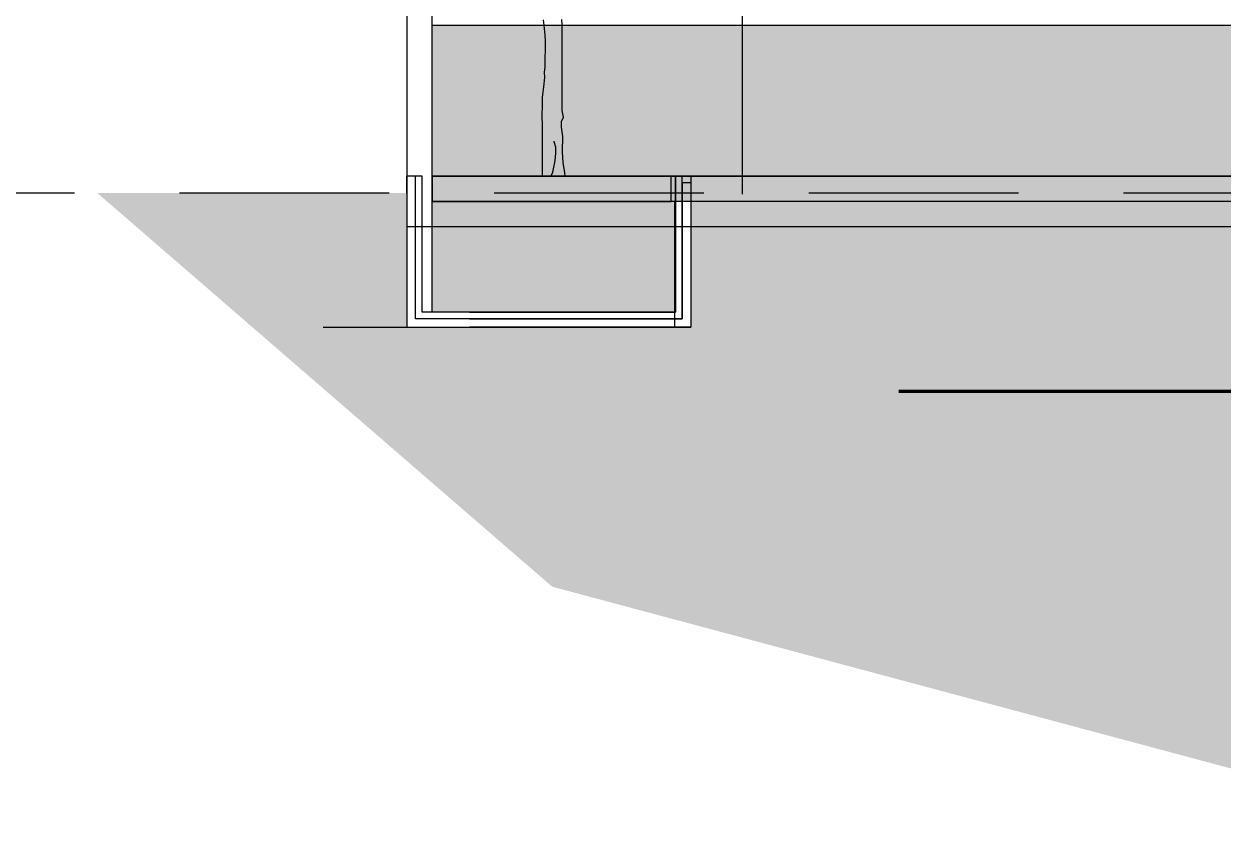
# Model space of a CAD drawing. Header units: millimetres. Extents: x -414464 to 1686, y -90036 to 108605.
# Drawn here: x -404713 to -401138, y 206 to 2569 of the extents above; entities that cross this region are included whole.
import ezdxf

# ---------------------------------------------------------------- set-up
doc = ezdxf.new("R2010")
doc.units = ezdxf.units.MM
doc.header["$LTSCALE"] = 1000
doc.header["$MEASUREMENT"] = 0
for name, pattern in [('AUDIT_D_120904163729-0', [0]), ('HIDDEN', [0.375, 0.25, -0.125]), ('HIDDEN2', [0.1875, 0.125, -0.0625])]:
    doc.linetypes.add(name, pattern=pattern)
doc.layers.get('0').update_dxf_attribs({"linetype": 'AUDIT_D_120904163729-0'})
for name, color, linetype in [('A-ELE1', 8, 'Continuous'), ('a-rcc', 3, 'Continuous'), ('DOOR', 1, 'Continuous'), ('Lawn', 7, 'Continuous'), ('LAYER1', 7, 'Continuous'), ('Layer5', 100, 'Continuous'), ('LEVEL', 7, 'Continuous'), ('sb-hatch', 1, 'Continuous'), ('SB-SECTION', 3, 'Continuous'), ('WALLSOLID', 7, 'Continuous')]:
    doc.layers.add(name, color=color, linetype=linetype)
doc.styles.add('ATTR', font='romans.shx', dxfattribs={"width": 0.8, "height": 0.7})
doc.styles.add('style2', font='GOTHIC.TTF')
doc.dimstyles.new('Copy of jaya', dxfattribs={"dimtxt": 150, "dimasz": 200, "dimexe": 100, "dimexo": 100, "dimgap": 100, "dimtad": 1, "dimtih": 1, "dimtoh": 1, "dimdec": 0, "dimdsep": 46, "dimtxsty": 'style2', "dimblk": 'ARCHTICK', "dimcen": 2.5, "dimdle": 100, "dimclrd": 1, "dimclre": 1, "dimclrt": 3, "dimazin": 0, "dimtfac": 1, "dimtdec": 0, "dimtmove": 2, "dimatfit": 3, "dimfxl": 1, "dimarcsym": 0})

# ---------------------------------------------------------------- blocks, each defined once
blk = doc.blocks.new('_ArchTick')
at = {"color": 0, "linetype": 'ByBlock', "const_width": 0.15}
blk.add_lwpolyline([(-0.5, -0.5), (0.5, 0.5)], dxfattribs=at)
blk = doc.blocks.new('*D351')
at = {"layer": 'LAYER1', "color": 1, "lineweight": -2, "transparency": 16777216}
for p, q in [((-15349.8, 71.5), (-15349.8, 2531.3)), ((-11199.8, 200), (-11199.8, 2531.3)), ((-15449.8, 2431.3), (-14468.6, 2431.3)), ((-11099.8, 2431.3), (-12081, 2431.3))]:
    blk.add_line(p, q, dxfattribs=at)
at = {"layer": 'LAYER1', "color": 1, "lineweight": -2, "transparency": 16777216, "xscale": 150, "yscale": 150, "zscale": 150, "rotation": 180}
blk.add_blockref('_ArchTick', (-15349.8, 2431.3), dxfattribs=at)
at = {"layer": 'LAYER1', "color": 1, "lineweight": -2, "transparency": 16777216, "xscale": 150, "yscale": 150, "zscale": 150}
blk.add_blockref('_ArchTick', (-11199.8, 2431.3), dxfattribs=at)
at = {"layer": 'LAYER1', "color": 3, "transparency": 16777216, "insert": (-13274.8, 2431.3), "char_height": 150, "attachment_point": 5, "rotation": 180, "style": 'style2'}
blk.add_mtext('{\\H1.3333x;\\C256;LANDSCAPE BED}', dxfattribs=at)
blk = doc.blocks.new('TREEE')
at = {"layer": 'Layer5', "color": 24}
for points in [[(-2.63, 0.05), (-2.57, 0.7), (-2.26, 2.57), (-2.18, 3.5), (-2.1, 4.52), (-2.1, 5.45), (-2.17, 6.39), (-2.17, 7.32), (-2.09, 8.18), (-1.94, 9.03), (-1.94, 10.04), (-2.33, 10.82), (-2.09, 12.07), (-2.08, 27.71), (-2, 28.65)], [(1.43, 28.57), (1.27, 27.63), (1.11, 25.77), (1.03, 24.75), (1.03, 22.81), (1.11, 21.95), (1.11, 19.93), (1.19, 19.07), (1.18, 18.06), (1.34, 16.35), (1.49, 15.41), (1.57, 14.48), (1.57, 12.45), (1.65, 11.6), (1.64, 10.66), (1.57, 9.73), (1.56, 0.05)], [(0, 0), (-0.39, 0.78), (-0.54, 1.71), (-0.7, 2.57), (-0.85, 3.5), (-0.93, 4.36), (-0.93, 5.37), (-0.62, 6.31), (-0.62, 6.46)]]:
    blk.add_lwpolyline(points, dxfattribs=at)
blk = doc.blocks.new('T8 levels')
at = {"layer": 'LEVEL', "color": 8, "linetype": 'HIDDEN2', "ltscale": 5}
blk.add_line((0, -105502.8), (-83963.5, -105502.8), dxfattribs=at)
blk = doc.blocks.new('building-10-dopoff')
at = {"true_color": 0xbdbdbd}
h = blk.add_hatch(color=9, dxfattribs=at)
h.dxf.hatch_style = 1
h.set_gradient(color1=(196, 196, 196), one_color=1, tint=1, name='SPHERICAL')
h.paths.add_polyline_path([(-11349.8, 125), (-16274.8, 125), (-16274.8, 50), (-11349.8, 50)])
at = {"layer": 'sb-hatch'}
h = blk.add_hatch(dxfattribs=at)
h.set_pattern_fill('DOTS', color=8, scale=450, style=0)
h.set_pattern_definition([(360, (412662.385, -764.293), (14.0625, 28.125), [0, -28.125])])
h.paths.add_polyline_path([(-16274.8, 575.1), (-11349.8, 575.1), (-11349.8, -19.9), (-11349.8, 125), (-16274.8, 125)])
h = blk.add_hatch(dxfattribs=at)
h.set_pattern_fill('DOTS', color=8, scale=450, style=0)
h.set_pattern_definition([(337.090276, (324409.33, -2929.653), (23.9017488, 20.4322278), [0, -28.125])])
h.paths.add_polyline_path([(-16274.8, 125), (-16274.8, 125), (-16274.8, 50), (-15563, 50), (-15563, 125), (-15549.6, 125), (-15549.6, -280), (-16274.8, -280)])
edge = h.paths.add_edge_path()
edge.add_line((-2056.7, 200), (0, 200))
edge.add_line((0, 200), (0, 0))
edge.add_line((0, 0), (-2056.7, 0))
edge.add_line((-2056.7, 0), (-2056.7, 200))
for p, q in [((-16349.8, 75), (-16349.8, 125)), ((-16349.8, 75), (-16349.8, 125)), ((-16274.8, 50), (-15638, 50)), ((-15553, 50), (-15553, -325)), ((-16599.8, -325), (-15504.6, -325))]:
    blk.add_line(p, q)
at = {"color": 0, "linetype": 'ByBlock'}
blk.add_lwpolyline([(-11199.8, 125), (-11199.8, 575), (-11349.8, 575), (-11349.8, 125), (-16274.8, 125), (-16274.8, 2197.4), (-16349.8, 2197.4), (-16349.8, -25), (-11199.8, -25)], close=True, dxfattribs=at)
for points in [[(-16163, -300), (-16324.8, -300), (-16324.8, 125), (-16349.8, 125), (-16349.8, -325), (-16163, -325)], [(-16163, -280), (-16304.8, -280), (-16304.8, 125), (-16349.8, 125)], [(-16163, -280), (-15549.6, -280), (-15549.6, 125), (-15484.6, 125)], [(-16163, -300), (-15529.6, -300), (-15529.6, 125), (-15504.6, 125), (-15504.6, -325), (-16163, -325)]]:
    blk.add_lwpolyline(points)
for points in [[(-15563, 125), (-16274.8, 125), (-16274.8, 50), (-15563, 50)], [(-16274.8, 125), (-16274.8, 125), (-16274.8, 125), (-16274.8, 125), (-16274.8, 50), (-15563, 50), (-15563, 125), (-15549.6, 125), (-15549.6, -280), (-16274.8, -280)], [(-16274.8, 125), (-11349.8, 125), (-11349.8, 50), (-16274.8, 50)]]:
    blk.add_lwpolyline(points, close=True)
at = {"color": 1, "linetype": 'HIDDEN', "const_width": 10}
blk.add_lwpolyline([(-11274.8, 125), (-11274.8, -443.5), (-11385.7, -515.7), (-14885.2, -515.7)], dxfattribs=at)
at = {"layer": 'DOOR', "color": 3, "lineweight": 20, "ltscale": 400}
blk.add_line((-15563, 75), (-15563, 50), dxfattribs=at)
at = {"layer": 'SB-SECTION', "color": 1}
blk.add_line((-16274.8, 575.1), (-11353.7, 575.1), dxfattribs=at)
at = {"layer": 'WALLSOLID'}
blk.add_lwpolyline([(-15504.6, 105), (-15529.6, 105), (-15529.6, -300), (-16163, -300)], dxfattribs=at)
at = {"layer": 'Lawn', "color": 7, "extrusion": (0, 0, -1), "xscale": 16.32960000000184, "yscale": 16.32960000000184, "zscale": -16.32960000000184, "rotation": 359.9999999999997}
blk.add_blockref('TREEE', (15921.1, 124.1), dxfattribs=at)
at = {"color": 8, "style": 'ATTR', "text_generation_flag": 4, "width": 0.8, "flags": 9}
blk.add_attdef('ESTCODE', (-3884.6, 171.2), '', height=22.3, rotation=180, dxfattribs=at)
at = {"layer": 'LAYER1'}
dim = blk.add_linear_dim(base=(-11199.8, 2431.3), p1=(-15349.8, -28.5), p2=(-11199.8, 100), angle=180, text='{\\H1.3333x;\\C256;LANDSCAPE BED}', dimstyle='Copy of jaya', override={"dimasz": 150, "dimtad": 0}, dxfattribs=at)
dim.commit()
dim.dimension.update_dxf_attribs({"geometry": '*D351', "text_midpoint": (-13274.8, 2431.3)})

msp = doc.modelspace()

# ---------------------------------------------------------------- hatches: boundary and pattern name
at = {"layer": 'A-ELE1'}
h = msp.add_hatch(dxfattribs=at)
h.set_pattern_fill('EARTH', color=256, scale=1500, angle=45)
h.set_pattern_definition([(45, (-443277.5, -158031.87), (6e-14, 530.3301), [375, -375]), (45, (-443376.95, -157932.43), (6e-14, 530.3301), [375, -375]), (45, (-443476.4, -157833), (6e-14, 530.3301), [375, -375]), (135, (-443476.4, -157766.7), (-530.3301, 1e-13), [375, -375]), (135, (-443376.95, -157667.27), (-530.3301, 1e-13), [375, -375]), (135, (-443277.5, -157567.83), (-530.3301, 1e-13), [375, -375])])
h.paths.add_polyline_path([(-340116.4, -1285), (-340116.5, -3534.9), (-365557.5, -3535), (-365557.5, -3885), (-368458.3, -3885), (-368458.3, -3535), (-374633.7, -3535), (-387222.4, -3535), (-387222.4, 2065), (-402727, 2065), (-402727, 1665), (-403572.2, 1665), (-403572.2, 2065), (-404494.5, 2065), (-403139.5, 892.1), (-393137.5, -1786.5), (-390782.5, -4200), (-385922.5, -5399), (-376956.6, -5151.6), (-372292.2, -5344.4), (-368914.5, -5691.4), (-362812.5, -5614.3), (-353741.1, -5421), (-347781.6, -6385), (-342546.5, -5690.9), (-326942.2, -4804.1), (-325832.5, -3185), (-338766.5, -3185), (-338766.5, -1285)])

# ---------------------------------------------------------------- block references
msp.add_blockref('building-10-dopoff', (-387222.4, 1990, -0.8))
at = {"layer": 'a-rcc', "linetype": 'ByBlock'}
msp.add_blockref('T8 levels', (-330500.1, 107567.8, -0.6), dxfattribs=at)

doc.saveas('drawing.dxf')
